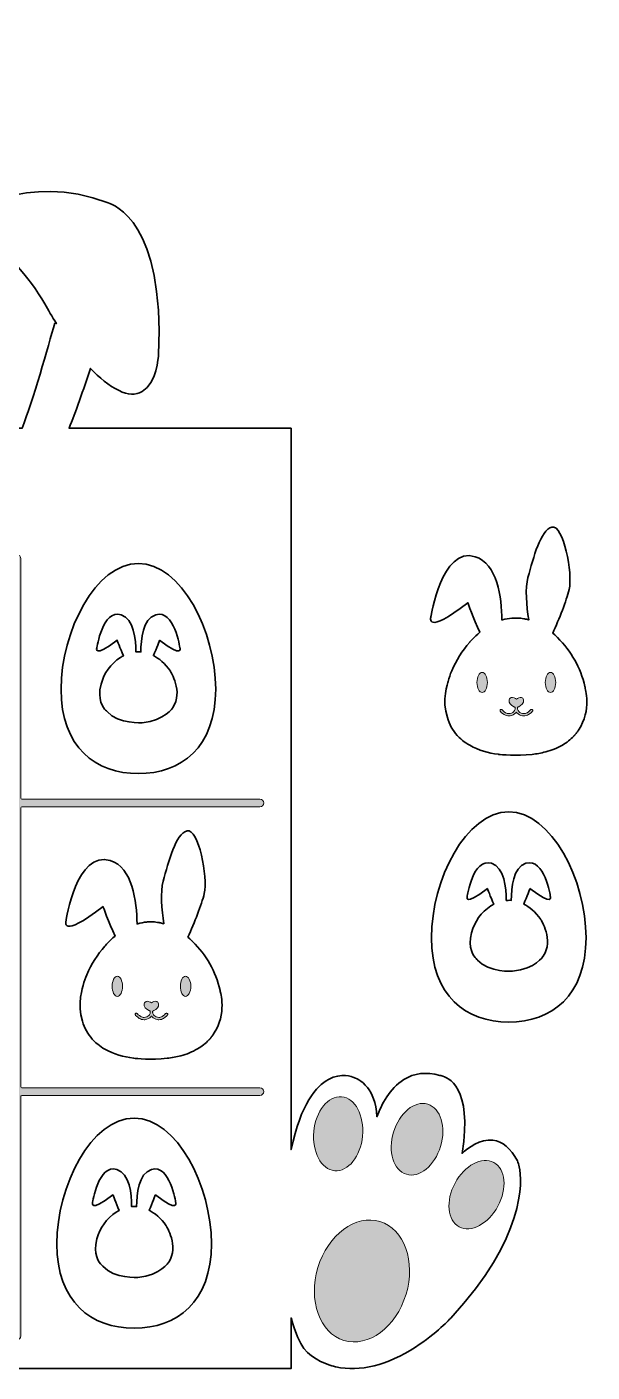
# Model space of a CAD drawing. Extents: x -174 to 1414, y -1195 to 359.
# Drawn here: x 761 to 1414, y -1195 to 359 of the extents above; entities that cross this region are included whole.
import ezdxf

# ---------------------------------------------------------------- set-up
doc = ezdxf.new("R2010")
doc.units = 0
doc.header["$MEASUREMENT"] = 0
doc.layers.add('Layer 1', color=7, linetype='Continuous', lineweight=0)

# ---------------------------------------------------------------- blocks, each defined once
blk = doc.blocks.new('Block_2')
at = {"layer": 'Layer 1', "color": 1, "lineweight": 35, "true_color": 0xff0000}
for points, knots in [([(1329.7, -957.4), (1329.2, -955.1), (1328.5, -952.8), (1327.4, -950.7), (1319.9, -936.1), (1310.4, -928), (1299.2, -926.8), (1284.4, -925), (1270.6, -935.6), (1263.6, -942.1), (1276.3, -864.7), (1246.4, -853.9), (1240.1, -852.5), (1239.4, -852.3), (1238.6, -852.2), (1237.9, -851.9), (1222.3, -847.6), (1208.3, -849.2), (1196.2, -856.8), (1179.9, -867), (1170.4, -885.7), (1165.3, -899.7), (1164.6, -883), (1159.4, -872.4), (1154.4, -866.1), (1147.5, -857.4), (1139.8, -854.7), (1138.6, -854.3), (1137, -853.6), (1124.4, -848.4), (1109.2, -856.6), (1095.3, -864.1), (1077.4, -884.5), (1066.2, -937.6), (1066.2, -937.6), (1066.2, -104.4), (1066.2, -104.4), (1066.2, -104.4), (809.8, -104.4), (809.8, -104.4), (817.3, -86.2), (826.4, -59.8), (834.4, -35.3), (844.8, -46.1), (855.8, -55.1), (867.5, -60.9), (877.6, -66), (886.6, -66.3), (894.2, -61.8), (911.1, -51.9), (912.9, -22.3), (913, -19), (920.3, 133.2), (861.4, 154.2), (855, 156), (759.3, 192.7), (690.7, 142), (685.5, 138.1), (648.6, 113.6), (626.3, -46.2), (619.4, -104.4), (619.4, -104.4), (540.2, -104.4), (540.2, -104.4), (487.9, 136.9), (401.4, 282.3), (340.5, 334.8), (319.1, 353.2), (300.3, 359.3), (284.6, 353), (255, 341), (249.8, 288.9), (249.6, 286.5), (240.6, 157.2), (300.8, -19.2), (333.7, -104.4), (333.7, -104.4), (96.1, -104.4), (96.1, -104.4), (96.1, -104.4), (96.1, -935.6), (96.1, -935.6), (85, -884), (67.4, -864), (53.5, -856.6), (38.4, -848.4), (25.8, -853.6), (24.2, -854.3), (22.9, -854.7), (15.3, -857.4), (8.4, -866.1), (3.4, -872.4), (-1.9, -883), (-2.5, -899.7), (-7.6, -885.7), (-17.1, -867), (-33.4, -856.8), (-45.5, -849.2), (-59.5, -847.6), (-75.1, -851.9), (-75.8, -852.2), (-76.6, -852.3), (-77.3, -852.5), (-83.6, -853.9), (-113.5, -864.7), (-100.8, -942.1), (-107.8, -935.6), (-121.6, -925), (-136.4, -926.8), (-147.6, -928), (-157.1, -936.1), (-164.6, -950.7), (-165.7, -952.8), (-166.4, -955.1), (-166.9, -957.4), (-170.2, -974.8), (-174.2, -1038.7), (-87.8, -1132.3), (-87.6, -1132.4), (-71.3, -1150.2), (-46.9, -1165.9), (-14.6, -1186.8), (17.2, -1194.7), (45, -1188.7), (45.2, -1188.6), (46.9, -1188.2), (49.5, -1187.5), (58.3, -1184.8), (77.6, -1177.3), (85.3, -1161.8), (85.9, -1160.8), (91, -1151.9), (96.1, -1133.6), (96.1, -1133.6), (96.1, -1190.6), (96.1, -1190.6), (96.1, -1190.6), (1066.2, -1190.6), (1066.2, -1190.6), (1066.2, -1190.6), (1066.2, -1132.1), (1066.2, -1132.1), (1071.5, -1151.4), (1076.9, -1160.8), (1077.5, -1161.8), (1085.2, -1177.3), (1104.5, -1184.8), (1113.3, -1187.5), (1115.9, -1188.2), (1117.5, -1188.6), (1117.8, -1188.7), (1145.6, -1194.7), (1177.4, -1186.8), (1209.7, -1165.9), (1234.1, -1150.2), (1250.4, -1132.4), (1250.6, -1132.3), (1336.9, -1038.7), (1333, -974.8), (1329.7, -957.4)], [0, 0, 0, 0, 1, 1, 1, 2, 2, 2, 3, 3, 3, 4, 4, 4, 5, 5, 5, 6, 6, 6, 7, 7, 7, 8, 8, 8, 9, 9, 9, 10, 10, 10, 11, 11, 11, 12, 12, 12, 13, 13, 13, 14, 14, 14, 15, 15, 15, 16, 16, 16, 17, 17, 17, 18, 18, 18, 19, 19, 19, 20, 20, 20, 21, 21, 21, 22, 22, 22, 23, 23, 23, 24, 24, 24, 25, 25, 25, 26, 26, 26, 27, 27, 27, 28, 28, 28, 29, 29, 29, 30, 30, 30, 31, 31, 31, 32, 32, 32, 33, 33, 33, 34, 34, 34, 35, 35, 35, 36, 36, 36, 37, 37, 37, 38, 38, 38, 39, 39, 39, 40, 40, 40, 41, 41, 41, 42, 42, 42, 43, 43, 43, 44, 44, 44, 45, 45, 45, 46, 46, 46, 47, 47, 47, 48, 48, 48, 49, 49, 49, 50, 50, 50, 51, 51, 51, 52, 52, 52, 53, 53, 53, 53]), ([(395.7, -104.4), (368.6, -42.1), (313, 100.1), (318.4, 211.7), (318.7, 218), (322.4, 223), (328.2, 225.2), (332.8, 226.9), (339.4, 226.9), (344.6, 221.5), (379.3, 185.6), (441.9, 96.4), (484.6, -104.4), (484.6, -104.4), (395.7, -104.4), (395.7, -104.4)], [0, 0, 0, 0, 1, 1, 1, 2, 2, 2, 3, 3, 3, 4, 4, 4, 5, 5, 5, 5]), ([(793.3, 17.2), (785.9, -9.5), (767.7, -72.9), (755.6, -104.4), (755.6, -104.4), (666.3, -104.4), (666.3, -104.4), (679.4, -21.9), (714.1, 95.8), (714.5, 97.2), (715.7, 101.6), (717.4, 104), (719.6, 104.3), (732.5, 105.9), (764.1, 70.2), (781.6, 39.4), (785.7, 32.3), (790.3, 24.6), (795.2, 16.6), (795.2, 16.6), (793.3, 17.2), (793.3, 17.2)], [0, 0, 0, 0, 1, 1, 1, 2, 2, 2, 3, 3, 3, 4, 4, 4, 5, 5, 5, 6, 6, 6, 7, 7, 7, 7])]:
    blk.add_open_spline(points, degree=3, knots=knots, dxfattribs=at)
blk = doc.blocks.new('Block_1')
at = {"layer": 'Layer 1'}
blk.add_blockref('Block_2', (0, 0), dxfattribs=at)
blk = doc.blocks.new('Block_8')
at = {"layer": 'Layer 1', "true_color": 0x000000, "transparency": 33554687}
h = blk.add_hatch(color=18, dxfattribs=at)
h.dxf.hatch_style = 2
edge = h.paths.add_edge_path()
edge.add_ellipse((865.5, -749), major_axis=(0, 11.6), ratio=0.52, start_angle=0, end_angle=360)
h = blk.add_hatch(color=18, dxfattribs=at)
h.dxf.hatch_style = 2
edge = h.paths.add_edge_path()
edge.add_ellipse((944.3, -749), major_axis=(0, 11.6), ratio=0.52, start_angle=0, end_angle=360)
at = {"layer": 'Layer 1'}
for centre in [(865.5, -749), (944.3, -749)]:
    blk.add_ellipse(centre, major_axis=(0, 11.6), ratio=0.52, dxfattribs=at)
blk = doc.blocks.new('Block_7')
at = {"layer": 'Layer 1', "true_color": 0x000000, "transparency": 33554687}
h = blk.add_hatch(color=18, dxfattribs=at)
h.dxf.hatch_style = 2
edge = h.paths.add_edge_path()
edge.add_spline(control_points=[(923.8, -781.2), (923.8, -780.8), (923.6, -780.5), (923.3, -780.3), (923, -780.1), (922.7, -780.1), (922.4, -780.1), (921.9, -780.1), (921.5, -780.3), (921.2, -780.6), (921.1, -780.7), (919.7, -782.6), (917.4, -783.9), (916.2, -784.6), (914.9, -785), (913.5, -785), (911.3, -785), (909.3, -784.1), (907.9, -782.6), (907.2, -781.8), (906.7, -780.8), (906.4, -779.7), (906.4, -779.7), (906.4, -779.7), (906.4, -779.7), (906.3, -779.6), (906.3, -779.5), (906.3, -779.4), (906.3, -779.4), (906.2, -779.3), (906.2, -779.3), (906.2, -779.3), (906.2, -777.8), (906.2, -777.8), (906.2, -777.8), (906.7, -777.5), (906.7, -777.5), (907, -777.4), (907.3, -777.3), (907.6, -777.1), (907.6, -777.1), (907.6, -777.1), (907.6, -777.1), (910.3, -775.7), (914.3, -773), (913.2, -769.2), (912.8, -767.4), (911.8, -766.7), (911, -766.5), (908.9, -765.8), (906.2, -767.3), (905, -768.2), (903.7, -767.4), (901, -765.8), (898.9, -766.5), (898.1, -766.7), (897.1, -767.4), (896.6, -769.2), (895.7, -772.7), (899, -775.3), (901.6, -776.7), (901.6, -776.7), (901.7, -776.8), (901.7, -776.8), (901.7, -776.8), (902.1, -777), (902.1, -777), (902.1, -777), (902.1, -777), (902.1, -777), (902.4, -777.1), (902.6, -777.3), (902.9, -777.4), (902.9, -777.4), (903.6, -777.7), (903.6, -777.7), (903.6, -777.7), (903.6, -779.5), (903.6, -779.5), (903.6, -779.5), (903.5, -779.6), (903.5, -779.6), (903.5, -779.6), (903.5, -779.7), (903.5, -779.7), (903.5, -779.7), (903.5, -779.7), (903.5, -779.7), (903.2, -780.8), (902.7, -781.8), (902, -782.6), (900.6, -784.1), (898.6, -785), (896.4, -785), (895, -785), (893.7, -784.6), (892.5, -783.9), (890.2, -782.6), (888.7, -780.7), (888.7, -780.6), (888.4, -780.3), (888, -780.1), (887.5, -780.1), (887.2, -780.1), (886.9, -780.2), (886.6, -780.3), (886.3, -780.5), (886.1, -780.8), (886, -781.2), (886, -781.5), (886.1, -781.8), (886.3, -782.1), (886.3, -782.2), (888.1, -784.5), (890.9, -786.1), (892.6, -787.1), (894.5, -787.6), (896.4, -787.6), (896.9, -787.6), (897.5, -787.5), (898, -787.5), (900.4, -787.1), (902.6, -786), (904.2, -784.2), (904.3, -784.1), (904.4, -784), (904.5, -783.9), (904.5, -783.9), (904.9, -783.3), (904.9, -783.3), (904.9, -783.3), (905.4, -783.9), (905.4, -783.9), (905.5, -784), (905.6, -784.1), (905.7, -784.2), (907.2, -786), (909.5, -787.1), (911.9, -787.5), (912.4, -787.5), (912.9, -787.6), (913.5, -787.6), (915.4, -787.6), (917.3, -787.1), (918.9, -786.1), (921.8, -784.5), (923.5, -782.2), (923.6, -782.1), (923.8, -781.8), (923.9, -781.5), (923.8, -781.2)], knot_values=[0, 0, 0, 0, 1, 1, 1, 2, 2, 2, 3, 3, 3, 4, 4, 4, 5, 5, 5, 6, 6, 6, 7, 7, 7, 8, 8, 8, 9, 9, 9, 10, 10, 10, 11, 11, 11, 12, 12, 12, 13, 13, 13, 14, 14, 14, 15, 15, 15, 16, 16, 16, 17, 17, 17, 18, 18, 18, 19, 19, 19, 20, 20, 20, 21, 21, 21, 22, 22, 22, 23, 23, 23, 24, 24, 24, 25, 25, 25, 26, 26, 26, 27, 27, 27, 28, 28, 28, 29, 29, 29, 30, 30, 30, 31, 31, 31, 32, 32, 32, 33, 33, 33, 34, 34, 34, 35, 35, 35, 36, 36, 36, 37, 37, 37, 38, 38, 38, 39, 39, 39, 40, 40, 40, 41, 41, 41, 42, 42, 42, 43, 43, 43, 44, 44, 44, 45, 45, 45, 46, 46, 46, 47, 47, 47, 48, 48, 48, 49, 49, 49, 50, 50, 50, 50], degree=3, periodic=0)
at = {"layer": 'Layer 1'}
blk.add_open_spline([(923.8, -781.2), (923.8, -780.8), (923.6, -780.5), (923.3, -780.3), (923, -780.1), (922.7, -780.1), (922.4, -780.1), (921.9, -780.1), (921.5, -780.3), (921.2, -780.6), (921.1, -780.7), (919.7, -782.6), (917.4, -783.9), (916.2, -784.6), (914.9, -785), (913.5, -785), (911.3, -785), (909.3, -784.1), (907.9, -782.6), (907.2, -781.8), (906.7, -780.8), (906.4, -779.7), (906.4, -779.7), (906.4, -779.7), (906.4, -779.7), (906.3, -779.6), (906.3, -779.5), (906.3, -779.4), (906.3, -779.4), (906.2, -779.3), (906.2, -779.3), (906.2, -779.3), (906.2, -777.8), (906.2, -777.8), (906.2, -777.8), (906.7, -777.5), (906.7, -777.5), (907, -777.4), (907.3, -777.3), (907.6, -777.1), (907.6, -777.1), (907.6, -777.1), (907.6, -777.1), (910.3, -775.7), (914.3, -773), (913.2, -769.2), (912.8, -767.4), (911.8, -766.7), (911, -766.5), (908.9, -765.8), (906.2, -767.3), (905, -768.2), (903.7, -767.4), (901, -765.8), (898.9, -766.5), (898.1, -766.7), (897.1, -767.4), (896.6, -769.2), (895.7, -772.7), (899, -775.3), (901.6, -776.7), (901.6, -776.7), (901.7, -776.8), (901.7, -776.8), (901.7, -776.8), (902.1, -777), (902.1, -777), (902.1, -777), (902.1, -777), (902.1, -777), (902.4, -777.1), (902.6, -777.3), (902.9, -777.4), (902.9, -777.4), (903.6, -777.7), (903.6, -777.7), (903.6, -777.7), (903.6, -779.5), (903.6, -779.5), (903.6, -779.5), (903.5, -779.6), (903.5, -779.6), (903.5, -779.6), (903.5, -779.7), (903.5, -779.7), (903.5, -779.7), (903.5, -779.7), (903.5, -779.7), (903.2, -780.8), (902.7, -781.8), (902, -782.6), (900.6, -784.1), (898.6, -785), (896.4, -785), (895, -785), (893.7, -784.6), (892.5, -783.9), (890.2, -782.6), (888.7, -780.7), (888.7, -780.6), (888.4, -780.3), (888, -780.1), (887.5, -780.1), (887.2, -780.1), (886.9, -780.2), (886.6, -780.3), (886.3, -780.5), (886.1, -780.8), (886, -781.2), (886, -781.5), (886.1, -781.8), (886.3, -782.1), (886.3, -782.2), (888.1, -784.5), (890.9, -786.1), (892.6, -787.1), (894.5, -787.6), (896.4, -787.6), (896.9, -787.6), (897.5, -787.5), (898, -787.5), (900.4, -787.1), (902.6, -786), (904.2, -784.2), (904.3, -784.1), (904.4, -784), (904.5, -783.9), (904.5, -783.9), (904.9, -783.3), (904.9, -783.3), (904.9, -783.3), (905.4, -783.9), (905.4, -783.9), (905.5, -784), (905.6, -784.1), (905.7, -784.2), (907.2, -786), (909.5, -787.1), (911.9, -787.5), (912.4, -787.5), (912.9, -787.6), (913.5, -787.6), (915.4, -787.6), (917.3, -787.1), (918.9, -786.1), (921.8, -784.5), (923.5, -782.2), (923.6, -782.1), (923.8, -781.8), (923.9, -781.5), (923.8, -781.2)], degree=3, knots=[0, 0, 0, 0, 1, 1, 1, 2, 2, 2, 3, 3, 3, 4, 4, 4, 5, 5, 5, 6, 6, 6, 7, 7, 7, 8, 8, 8, 9, 9, 9, 10, 10, 10, 11, 11, 11, 12, 12, 12, 13, 13, 13, 14, 14, 14, 15, 15, 15, 16, 16, 16, 17, 17, 17, 18, 18, 18, 19, 19, 19, 20, 20, 20, 21, 21, 21, 22, 22, 22, 23, 23, 23, 24, 24, 24, 25, 25, 25, 26, 26, 26, 27, 27, 27, 28, 28, 28, 29, 29, 29, 30, 30, 30, 31, 31, 31, 32, 32, 32, 33, 33, 33, 34, 34, 34, 35, 35, 35, 36, 36, 36, 37, 37, 37, 38, 38, 38, 39, 39, 39, 40, 40, 40, 41, 41, 41, 42, 42, 42, 43, 43, 43, 44, 44, 44, 45, 45, 45, 46, 46, 46, 47, 47, 47, 48, 48, 48, 49, 49, 49, 50, 50, 50, 50], dxfattribs=at)
blk.add_blockref('Block_8', (0, 0), dxfattribs=at)
blk = doc.blocks.new('Block_6')
at = {"layer": 'Layer 1', "color": 1, "lineweight": 35, "true_color": 0xff0019}
blk.add_open_spline([(984.3, -754.9), (984.2, -754.5), (984.2, -754.2), (984.1, -753.8), (979.1, -731.7), (968.4, -712.9), (952.4, -697.2), (952.4, -697.2), (952.4, -697.2), (952.4, -697.2), (952.3, -697.1), (950.4, -695), (947, -692.1), (954.5, -675.7), (962.7, -654.8), (965.9, -641.8), (970.4, -623.1), (959.1, -566.3), (946, -569.5), (932.8, -572.8), (924.8, -604.8), (918.4, -627.6), (914.9, -640.1), (916.7, -660.6), (919.1, -676.7), (918.3, -676.4), (917.4, -676.2), (916.5, -676), (915.8, -675.8), (915.1, -675.7), (914.3, -675.5), (914.3, -675.5), (914.3, -675.5), (914.3, -675.5), (914.3, -675.5), (914.3, -675.5), (914.3, -675.5), (914.3, -675.5), (914.3, -675.5), (914.3, -675.5), (914.3, -675.5), (914.3, -675.5), (914.3, -675.5), (914.3, -675.5), (914.3, -675.5), (914.3, -675.5), (914.2, -675.5), (914.2, -675.5), (914.2, -675.5), (914.2, -675.5), (914.1, -675.5), (914, -675.4), (914, -675.4), (914, -675.4), (914, -675.4), (914, -675.4), (913.9, -675.4), (913.9, -675.4), (913.9, -675.4), (913.9, -675.4), (913.9, -675.4), (913.9, -675.4), (913.8, -675.4), (913.8, -675.4), (913.7, -675.4), (913.7, -675.4), (913.7, -675.4), (913.7, -675.4), (913.7, -675.4), (913.7, -675.4), (913.6, -675.4), (913.6, -675.4), (913.5, -675.4), (913.5, -675.4), (913.5, -675.4), (913.5, -675.4), (913.5, -675.4), (913.5, -675.4), (913.5, -675.4), (913.5, -675.4), (913.5, -675.4), (913.5, -675.4), (911.3, -675), (909, -674.7), (906.7, -674.6), (906.5, -674.6), (906.3, -674.6), (906.1, -674.6), (905.2, -674.6), (904.3, -674.6), (903.4, -674.6), (903.2, -674.6), (903, -674.6), (902.8, -674.6), (902.6, -674.6), (902.4, -674.6), (902.2, -674.6), (902, -674.6), (901.9, -674.6), (901.7, -674.6), (901.5, -674.6), (901.4, -674.6), (901.2, -674.7), (901.2, -674.7), (901.2, -674.7), (901.1, -674.7), (901.1, -674.7), (901.1, -674.7), (901, -674.7), (900.9, -674.7), (900.8, -674.7), (900.7, -674.7), (900.7, -674.7), (900.7, -674.7), (900.6, -674.7), (900.6, -674.7), (900.5, -674.7), (900.4, -674.7), (900.3, -674.7), (900.1, -674.7), (899.9, -674.7), (899.8, -674.8), (899.7, -674.8), (899.6, -674.8), (895.9, -675.1), (892.4, -675.8), (889, -676.7), (888.8, -676.8), (888.5, -676.9), (888.3, -677), (887.9, -650.9), (882.9, -611.5), (857.3, -603.7), (818.5, -591.8), (806.3, -673), (806.3, -673), (806.3, -673), (798.9, -695.8), (849, -656.9), (849, -656.9), (855.4, -675.3), (862.9, -690.9), (855.6, -696.9), (851.4, -702.2), (851.1, -702.6), (851.1, -702.6), (851.1, -702.6), (851.1, -702.6), (851.1, -702.6), (851.1, -702.6), (851.1, -702.6), (842.4, -712.3), (835.5, -723.4), (830.3, -735.6), (828.6, -739.6), (827.2, -743.7), (826.1, -747.9), (826.1, -747.9), (826.1, -747.9), (826.1, -747.9), (825.8, -748.8), (818.6, -770.1), (825.2, -789.3), (825.2, -789.3), (825.2, -789.3), (825.3, -789.3), (827.6, -797.3), (831.4, -804.2), (836.6, -810.1), (839.9, -813.9), (842.4, -815.6), (842.7, -815.9), (842.7, -815.9), (842.7, -815.9), (842.8, -815.9), (842.8, -815.9), (842.8, -815.9), (842.8, -815.9), (842.8, -815.9), (842.8, -815.9), (842.8, -815.9), (845.3, -818), (848.1, -819.9), (851.2, -821.6), (861.5, -827.4), (872.6, -830.6), (884.1, -832), (884.1, -832), (884.1, -832), (884.1, -832), (884.1, -832), (884.1, -832), (884.2, -832), (884.2, -832), (884.2, -832), (884.3, -832), (884.3, -832), (884.3, -832), (884.3, -832), (884.4, -832), (884.4, -832.1), (884.5, -832.1), (887.3, -832.4), (904.8, -834.2), (923.1, -832.1), (928.3, -831.5), (933.7, -830.6), (938.7, -829.2), (938.8, -829.2), (938.9, -829.2), (939, -829.2), (939, -829.2), (939, -829.2), (939, -829.2), (945.7, -827.4), (952.1, -824.8), (958.1, -821.3), (963.1, -818.4), (967.5, -814.9), (971.2, -811), (971.2, -811), (971.2, -811), (971.2, -811), (971.4, -810.9), (971.5, -810.7), (971.6, -810.5), (971.8, -810.4), (971.9, -810.2), (972.1, -810.1), (972.2, -810), (972.3, -809.9), (972.3, -809.8), (972.5, -809.6), (972.6, -809.5), (972.7, -809.3), (973.6, -808.4), (974.3, -807.4), (975, -806.4), (975.2, -806.3), (975.3, -806.1), (975.4, -806), (975.7, -805.6), (976, -805.2), (976.2, -804.8), (976.4, -804.6), (976.5, -804.4), (976.6, -804.2), (976.7, -804.2), (976.7, -804.1), (976.7, -804.1), (992.4, -780.8), (984.3, -754.9), (984.3, -754.9)], degree=3, knots=[0, 0, 0, 0, 1, 1, 1, 2, 2, 2, 3, 3, 3, 4, 4, 4, 5, 5, 5, 6, 6, 6, 7, 7, 7, 8, 8, 8, 9, 9, 9, 10, 10, 10, 11, 11, 11, 12, 12, 12, 13, 13, 13, 14, 14, 14, 15, 15, 15, 16, 16, 16, 17, 17, 17, 18, 18, 18, 19, 19, 19, 20, 20, 20, 21, 21, 21, 22, 22, 22, 23, 23, 23, 24, 24, 24, 25, 25, 25, 26, 26, 26, 27, 27, 27, 28, 28, 28, 29, 29, 29, 30, 30, 30, 31, 31, 31, 32, 32, 32, 33, 33, 33, 34, 34, 34, 35, 35, 35, 36, 36, 36, 37, 37, 37, 38, 38, 38, 39, 39, 39, 40, 40, 40, 41, 41, 41, 42, 42, 42, 43, 43, 43, 44, 44, 44, 45, 45, 45, 46, 46, 46, 47, 47, 47, 48, 48, 48, 49, 49, 49, 50, 50, 50, 51, 51, 51, 52, 52, 52, 53, 53, 53, 54, 54, 54, 55, 55, 55, 56, 56, 56, 57, 57, 57, 58, 58, 58, 59, 59, 59, 60, 60, 60, 61, 61, 61, 62, 62, 62, 63, 63, 63, 64, 64, 64, 65, 65, 65, 66, 66, 66, 67, 67, 67, 68, 68, 68, 69, 69, 69, 70, 70, 70, 71, 71, 71, 72, 72, 72, 73, 73, 73, 74, 74, 74, 75, 75, 75, 76, 76, 76, 77, 77, 77, 78, 78, 78, 79, 79, 79, 80, 80, 80, 81, 81, 81, 82, 82, 82, 83, 83, 83, 84, 84, 84, 84], dxfattribs=at)
at = {"layer": 'Layer 1'}
blk.add_blockref('Block_7', (0, 0), dxfattribs=at)
blk = doc.blocks.new('Block_11')
at = {"layer": 'Layer 1', "true_color": 0x000000, "transparency": 33554687}
h = blk.add_hatch(color=18, dxfattribs=at)
h.dxf.hatch_style = 2
edge = h.paths.add_edge_path()
edge.add_ellipse((1286.8, -398), major_axis=(0, 11.6), ratio=0.52, start_angle=0, end_angle=360)
h = blk.add_hatch(color=18, dxfattribs=at)
h.dxf.hatch_style = 2
edge = h.paths.add_edge_path()
edge.add_ellipse((1365.7, -398), major_axis=(0, 11.6), ratio=0.52, start_angle=0, end_angle=360)
at = {"layer": 'Layer 1'}
for centre in [(1286.8, -398), (1365.7, -398)]:
    blk.add_ellipse(centre, major_axis=(0, 11.6), ratio=0.52, dxfattribs=at)
blk = doc.blocks.new('Block_10')
at = {"layer": 'Layer 1', "true_color": 0x000000, "transparency": 33554687}
h = blk.add_hatch(color=18, dxfattribs=at)
h.dxf.hatch_style = 2
edge = h.paths.add_edge_path()
edge.add_spline(control_points=[(1345.2, -430.2), (1345.1, -429.8), (1344.9, -429.5), (1344.6, -429.3), (1344.3, -429.1), (1344, -429.1), (1343.7, -429.1), (1343.2, -429.1), (1342.8, -429.3), (1342.5, -429.6), (1342.5, -429.7), (1341, -431.6), (1338.7, -432.9), (1337.5, -433.6), (1336.2, -434), (1334.8, -434), (1332.6, -434), (1330.6, -433.1), (1329.2, -431.6), (1328.5, -430.8), (1328, -429.8), (1327.7, -428.7), (1327.7, -428.7), (1327.7, -428.7), (1327.7, -428.7), (1327.7, -428.6), (1327.6, -428.5), (1327.6, -428.4), (1327.6, -428.4), (1327.5, -428.3), (1327.5, -428.3), (1327.5, -428.3), (1327.5, -426.8), (1327.5, -426.8), (1327.5, -426.8), (1328, -426.5), (1328, -426.5), (1328.3, -426.4), (1328.6, -426.3), (1329, -426.1), (1329, -426.1), (1329, -426.1), (1329, -426.1), (1331.6, -424.7), (1335.6, -422), (1334.6, -418.2), (1334.1, -416.4), (1333.1, -415.7), (1332.3, -415.5), (1330.2, -414.8), (1327.5, -416.3), (1326.3, -417.2), (1325.1, -416.4), (1322.3, -414.8), (1320.2, -415.5), (1319.4, -415.7), (1318.4, -416.4), (1318, -418.2), (1317, -421.7), (1320.3, -424.3), (1322.9, -425.7), (1322.9, -425.7), (1323, -425.8), (1323, -425.8), (1323, -425.8), (1323.4, -426), (1323.4, -426), (1323.4, -426), (1323.4, -426), (1323.4, -426), (1323.7, -426.1), (1324, -426.3), (1324.2, -426.4), (1324.2, -426.4), (1324.9, -426.7), (1324.9, -426.7), (1324.9, -426.7), (1324.9, -428.5), (1324.9, -428.5), (1324.9, -428.5), (1324.9, -428.6), (1324.9, -428.6), (1324.8, -428.6), (1324.8, -428.7), (1324.8, -428.7), (1324.8, -428.7), (1324.8, -428.7), (1324.8, -428.7), (1324.5, -429.8), (1324, -430.8), (1323.3, -431.6), (1321.9, -433.1), (1319.9, -434), (1317.7, -434), (1316.3, -434), (1315, -433.6), (1313.8, -432.9), (1311.5, -431.6), (1310, -429.7), (1310, -429.6), (1309.7, -429.3), (1309.3, -429.1), (1308.8, -429.1), (1308.5, -429.1), (1308.2, -429.2), (1307.9, -429.3), (1307.6, -429.5), (1307.4, -429.8), (1307.4, -430.2), (1307.3, -430.5), (1307.4, -430.8), (1307.6, -431.1), (1307.7, -431.2), (1309.4, -433.5), (1312.3, -435.1), (1313.9, -436.1), (1315.8, -436.6), (1317.7, -436.6), (1318.3, -436.6), (1318.8, -436.5), (1319.3, -436.5), (1321.7, -436.1), (1324, -435), (1325.5, -433.2), (1325.6, -433.1), (1325.7, -433), (1325.8, -432.9), (1325.8, -432.9), (1326.3, -432.3), (1326.3, -432.3), (1326.3, -432.3), (1326.7, -432.9), (1326.7, -432.9), (1326.8, -433), (1326.9, -433.1), (1327, -433.2), (1328.6, -435), (1330.8, -436.1), (1333.2, -436.5), (1333.7, -436.5), (1334.3, -436.6), (1334.8, -436.6), (1336.7, -436.6), (1338.6, -436.1), (1340.2, -435.1), (1343.1, -433.5), (1344.9, -431.2), (1344.9, -431.1), (1345.1, -430.8), (1345.2, -430.5), (1345.2, -430.2)], knot_values=[0, 0, 0, 0, 1, 1, 1, 2, 2, 2, 3, 3, 3, 4, 4, 4, 5, 5, 5, 6, 6, 6, 7, 7, 7, 8, 8, 8, 9, 9, 9, 10, 10, 10, 11, 11, 11, 12, 12, 12, 13, 13, 13, 14, 14, 14, 15, 15, 15, 16, 16, 16, 17, 17, 17, 18, 18, 18, 19, 19, 19, 20, 20, 20, 21, 21, 21, 22, 22, 22, 23, 23, 23, 24, 24, 24, 25, 25, 25, 26, 26, 26, 27, 27, 27, 28, 28, 28, 29, 29, 29, 30, 30, 30, 31, 31, 31, 32, 32, 32, 33, 33, 33, 34, 34, 34, 35, 35, 35, 36, 36, 36, 37, 37, 37, 38, 38, 38, 39, 39, 39, 40, 40, 40, 41, 41, 41, 42, 42, 42, 43, 43, 43, 44, 44, 44, 45, 45, 45, 46, 46, 46, 47, 47, 47, 48, 48, 48, 49, 49, 49, 50, 50, 50, 50], degree=3, periodic=0)
at = {"layer": 'Layer 1'}
blk.add_open_spline([(1345.2, -430.2), (1345.1, -429.8), (1344.9, -429.5), (1344.6, -429.3), (1344.3, -429.1), (1344, -429.1), (1343.7, -429.1), (1343.2, -429.1), (1342.8, -429.3), (1342.5, -429.6), (1342.5, -429.7), (1341, -431.6), (1338.7, -432.9), (1337.5, -433.6), (1336.2, -434), (1334.8, -434), (1332.6, -434), (1330.6, -433.1), (1329.2, -431.6), (1328.5, -430.8), (1328, -429.8), (1327.7, -428.7), (1327.7, -428.7), (1327.7, -428.7), (1327.7, -428.7), (1327.7, -428.6), (1327.6, -428.5), (1327.6, -428.4), (1327.6, -428.4), (1327.5, -428.3), (1327.5, -428.3), (1327.5, -428.3), (1327.5, -426.8), (1327.5, -426.8), (1327.5, -426.8), (1328, -426.5), (1328, -426.5), (1328.3, -426.4), (1328.6, -426.3), (1329, -426.1), (1329, -426.1), (1329, -426.1), (1329, -426.1), (1331.6, -424.7), (1335.6, -422), (1334.6, -418.2), (1334.1, -416.4), (1333.1, -415.7), (1332.3, -415.5), (1330.2, -414.8), (1327.5, -416.3), (1326.3, -417.2), (1325.1, -416.4), (1322.3, -414.8), (1320.2, -415.5), (1319.4, -415.7), (1318.4, -416.4), (1318, -418.2), (1317, -421.7), (1320.3, -424.3), (1322.9, -425.7), (1322.9, -425.7), (1323, -425.8), (1323, -425.8), (1323, -425.8), (1323.4, -426), (1323.4, -426), (1323.4, -426), (1323.4, -426), (1323.4, -426), (1323.7, -426.1), (1324, -426.3), (1324.2, -426.4), (1324.2, -426.4), (1324.9, -426.7), (1324.9, -426.7), (1324.9, -426.7), (1324.9, -428.5), (1324.9, -428.5), (1324.9, -428.5), (1324.9, -428.6), (1324.9, -428.6), (1324.8, -428.6), (1324.8, -428.7), (1324.8, -428.7), (1324.8, -428.7), (1324.8, -428.7), (1324.8, -428.7), (1324.5, -429.8), (1324, -430.8), (1323.3, -431.6), (1321.9, -433.1), (1319.9, -434), (1317.7, -434), (1316.3, -434), (1315, -433.6), (1313.8, -432.9), (1311.5, -431.6), (1310, -429.7), (1310, -429.6), (1309.7, -429.3), (1309.3, -429.1), (1308.8, -429.1), (1308.5, -429.1), (1308.2, -429.2), (1307.9, -429.3), (1307.6, -429.5), (1307.4, -429.8), (1307.4, -430.2), (1307.3, -430.5), (1307.4, -430.8), (1307.6, -431.1), (1307.7, -431.2), (1309.4, -433.5), (1312.3, -435.1), (1313.9, -436.1), (1315.8, -436.6), (1317.7, -436.6), (1318.3, -436.6), (1318.8, -436.5), (1319.3, -436.5), (1321.7, -436.1), (1324, -435), (1325.5, -433.2), (1325.6, -433.1), (1325.7, -433), (1325.8, -432.9), (1325.8, -432.9), (1326.3, -432.3), (1326.3, -432.3), (1326.3, -432.3), (1326.7, -432.9), (1326.7, -432.9), (1326.8, -433), (1326.9, -433.1), (1327, -433.2), (1328.6, -435), (1330.8, -436.1), (1333.2, -436.5), (1333.7, -436.5), (1334.3, -436.6), (1334.8, -436.6), (1336.7, -436.6), (1338.6, -436.1), (1340.2, -435.1), (1343.1, -433.5), (1344.9, -431.2), (1344.9, -431.1), (1345.1, -430.8), (1345.2, -430.5), (1345.2, -430.2)], degree=3, knots=[0, 0, 0, 0, 1, 1, 1, 2, 2, 2, 3, 3, 3, 4, 4, 4, 5, 5, 5, 6, 6, 6, 7, 7, 7, 8, 8, 8, 9, 9, 9, 10, 10, 10, 11, 11, 11, 12, 12, 12, 13, 13, 13, 14, 14, 14, 15, 15, 15, 16, 16, 16, 17, 17, 17, 18, 18, 18, 19, 19, 19, 20, 20, 20, 21, 21, 21, 22, 22, 22, 23, 23, 23, 24, 24, 24, 25, 25, 25, 26, 26, 26, 27, 27, 27, 28, 28, 28, 29, 29, 29, 30, 30, 30, 31, 31, 31, 32, 32, 32, 33, 33, 33, 34, 34, 34, 35, 35, 35, 36, 36, 36, 37, 37, 37, 38, 38, 38, 39, 39, 39, 40, 40, 40, 41, 41, 41, 42, 42, 42, 43, 43, 43, 44, 44, 44, 45, 45, 45, 46, 46, 46, 47, 47, 47, 48, 48, 48, 49, 49, 49, 50, 50, 50, 50], dxfattribs=at)
blk.add_blockref('Block_11', (0, 0), dxfattribs=at)
blk = doc.blocks.new('Block_9')
at = {"layer": 'Layer 1', "color": 1, "lineweight": 35, "true_color": 0xff0019}
blk.add_open_spline([(1405.6, -403.9), (1405.6, -403.5), (1405.5, -403.2), (1405.4, -402.8), (1400.4, -380.7), (1389.7, -361.9), (1373.7, -346.2), (1373.7, -346.2), (1373.7, -346.2), (1373.7, -346.2), (1373.6, -346.1), (1371.7, -344), (1368.3, -341.1), (1375.8, -324.7), (1384, -303.8), (1387.2, -290.8), (1391.7, -272.1), (1380.4, -215.3), (1367.3, -218.5), (1354.1, -221.8), (1346.1, -253.8), (1339.7, -276.6), (1336.2, -289.1), (1338, -309.6), (1340.5, -325.7), (1339.6, -325.4), (1338.7, -325.2), (1337.8, -325), (1337.1, -324.8), (1336.4, -324.7), (1335.6, -324.5), (1335.6, -324.5), (1335.6, -324.5), (1335.6, -324.5), (1335.6, -324.5), (1335.6, -324.5), (1335.6, -324.5), (1335.6, -324.5), (1335.6, -324.5), (1335.6, -324.5), (1335.6, -324.5), (1335.6, -324.5), (1335.6, -324.5), (1335.6, -324.5), (1335.6, -324.5), (1335.6, -324.5), (1335.6, -324.5), (1335.6, -324.5), (1335.5, -324.5), (1335.5, -324.5), (1335.4, -324.5), (1335.3, -324.4), (1335.3, -324.4), (1335.3, -324.4), (1335.3, -324.4), (1335.3, -324.4), (1335.3, -324.4), (1335.2, -324.4), (1335.2, -324.4), (1335.2, -324.4), (1335.2, -324.4), (1335.2, -324.4), (1335.1, -324.4), (1335.1, -324.4), (1335.1, -324.4), (1335, -324.4), (1335, -324.4), (1335, -324.4), (1335, -324.4), (1335, -324.4), (1334.9, -324.4), (1334.9, -324.4), (1334.8, -324.4), (1334.8, -324.4), (1334.8, -324.4), (1334.8, -324.4), (1334.8, -324.4), (1334.8, -324.4), (1334.8, -324.4), (1334.8, -324.4), (1334.8, -324.4), (1334.8, -324.4), (1332.6, -324), (1330.3, -323.7), (1328, -323.6), (1327.8, -323.6), (1327.6, -323.6), (1327.5, -323.6), (1326.6, -323.6), (1325.7, -323.6), (1324.7, -323.6), (1324.5, -323.6), (1324.3, -323.6), (1324.1, -323.6), (1323.9, -323.6), (1323.7, -323.6), (1323.5, -323.6), (1323.4, -323.6), (1323.2, -323.6), (1323, -323.6), (1322.9, -323.6), (1322.7, -323.6), (1322.5, -323.7), (1322.5, -323.7), (1322.5, -323.7), (1322.5, -323.7), (1322.4, -323.7), (1322.4, -323.7), (1322.3, -323.7), (1322.2, -323.7), (1322.1, -323.7), (1322.1, -323.7), (1322, -323.7), (1322, -323.7), (1321.9, -323.7), (1321.9, -323.7), (1321.8, -323.7), (1321.8, -323.7), (1321.6, -323.7), (1321.4, -323.7), (1321.3, -323.7), (1321.1, -323.8), (1321, -323.8), (1320.9, -323.8), (1317.2, -324.1), (1313.7, -324.8), (1310.4, -325.7), (1310.1, -325.8), (1309.9, -325.9), (1309.6, -326), (1309.2, -299.9), (1304.2, -260.5), (1278.7, -252.7), (1239.8, -240.8), (1227.6, -322), (1227.6, -322), (1227.6, -322), (1220.2, -344.8), (1270.3, -305.9), (1270.3, -305.9), (1276.7, -324.3), (1284.2, -339.9), (1277, -345.9), (1272.7, -351.2), (1272.4, -351.6), (1272.4, -351.6), (1272.4, -351.6), (1272.4, -351.6), (1272.4, -351.6), (1272.4, -351.6), (1272.4, -351.6), (1263.7, -361.3), (1256.9, -372.4), (1251.6, -384.6), (1249.9, -388.6), (1248.6, -392.7), (1247.4, -396.9), (1247.4, -396.9), (1247.4, -396.9), (1247.4, -396.9), (1247.1, -397.8), (1239.9, -419.1), (1246.6, -438.3), (1246.6, -438.3), (1246.6, -438.3), (1246.6, -438.3), (1248.9, -446.3), (1252.7, -453.2), (1257.9, -459.1), (1261.2, -462.9), (1263.7, -464.6), (1264, -464.9), (1264.1, -464.9), (1264.1, -464.9), (1264.1, -464.9), (1264.1, -464.9), (1264.1, -464.9), (1264.1, -464.9), (1264.1, -464.9), (1264.1, -464.9), (1264.1, -464.9), (1266.6, -467), (1269.5, -468.9), (1272.5, -470.6), (1282.8, -476.4), (1293.9, -479.6), (1305.4, -481), (1305.4, -481), (1305.4, -481), (1305.4, -481), (1305.4, -481), (1305.4, -481), (1305.5, -481), (1305.5, -481), (1305.6, -481), (1305.6, -481), (1305.6, -481), (1305.6, -481), (1305.6, -481), (1305.7, -481), (1305.7, -481.1), (1305.8, -481.1), (1308.6, -481.4), (1326.2, -483.2), (1344.4, -481.1), (1349.7, -480.5), (1355, -479.6), (1360.1, -478.2), (1360.1, -478.2), (1360.2, -478.2), (1360.3, -478.2), (1360.3, -478.2), (1360.3, -478.2), (1360.3, -478.2), (1367, -476.4), (1373.4, -473.8), (1379.4, -470.3), (1384.5, -467.4), (1388.8, -463.9), (1392.5, -460), (1392.5, -460), (1392.5, -460), (1392.5, -460), (1392.7, -459.9), (1392.8, -459.7), (1393, -459.5), (1393.1, -459.4), (1393.3, -459.2), (1393.4, -459.1), (1393.5, -459), (1393.6, -458.9), (1393.7, -458.8), (1393.8, -458.6), (1393.9, -458.5), (1394.1, -458.3), (1394.9, -457.4), (1395.6, -456.4), (1396.4, -455.4), (1396.5, -455.3), (1396.6, -455.1), (1396.7, -455), (1397, -454.6), (1397.3, -454.2), (1397.6, -453.8), (1397.7, -453.6), (1397.8, -453.4), (1397.9, -453.2), (1398, -453.2), (1398, -453.1), (1398, -453.1), (1413.7, -429.8), (1405.6, -403.9), (1405.6, -403.9)], degree=3, knots=[0, 0, 0, 0, 1, 1, 1, 2, 2, 2, 3, 3, 3, 4, 4, 4, 5, 5, 5, 6, 6, 6, 7, 7, 7, 8, 8, 8, 9, 9, 9, 10, 10, 10, 11, 11, 11, 12, 12, 12, 13, 13, 13, 14, 14, 14, 15, 15, 15, 16, 16, 16, 17, 17, 17, 18, 18, 18, 19, 19, 19, 20, 20, 20, 21, 21, 21, 22, 22, 22, 23, 23, 23, 24, 24, 24, 25, 25, 25, 26, 26, 26, 27, 27, 27, 28, 28, 28, 29, 29, 29, 30, 30, 30, 31, 31, 31, 32, 32, 32, 33, 33, 33, 34, 34, 34, 35, 35, 35, 36, 36, 36, 37, 37, 37, 38, 38, 38, 39, 39, 39, 40, 40, 40, 41, 41, 41, 42, 42, 42, 43, 43, 43, 44, 44, 44, 45, 45, 45, 46, 46, 46, 47, 47, 47, 48, 48, 48, 49, 49, 49, 50, 50, 50, 51, 51, 51, 52, 52, 52, 53, 53, 53, 54, 54, 54, 55, 55, 55, 56, 56, 56, 57, 57, 57, 58, 58, 58, 59, 59, 59, 60, 60, 60, 61, 61, 61, 62, 62, 62, 63, 63, 63, 64, 64, 64, 65, 65, 65, 66, 66, 66, 67, 67, 67, 68, 68, 68, 69, 69, 69, 70, 70, 70, 71, 71, 71, 72, 72, 72, 73, 73, 73, 74, 74, 74, 75, 75, 75, 76, 76, 76, 77, 77, 77, 78, 78, 78, 79, 79, 79, 80, 80, 80, 81, 81, 81, 82, 82, 82, 83, 83, 83, 84, 84, 84, 84], dxfattribs=at)
at = {"layer": 'Layer 1'}
blk.add_blockref('Block_10', (0, 0), dxfattribs=at)
blk = doc.blocks.new('Block_15')
at = {"layer": 'Layer 1', "true_color": 0x000000, "transparency": 33554687}
h = blk.add_hatch(color=18, dxfattribs=at)
h.dxf.hatch_style = 2
edge = h.paths.add_edge_path()
edge.add_ellipse((1120.5, -919.3), major_axis=(4, 42.7), ratio=0.65948, start_angle=0, end_angle=360)
h = blk.add_hatch(color=18, dxfattribs=at)
h.dxf.hatch_style = 2
edge = h.paths.add_edge_path()
edge.add_ellipse((1211.6, -925.7), major_axis=(12.3, 40.5), ratio=0.670732, start_angle=0, end_angle=360)
h = blk.add_hatch(color=18, dxfattribs=at)
h.dxf.hatch_style = 2
edge = h.paths.add_edge_path()
edge.add_ellipse((1280.2, -989.7), major_axis=(20, 37.1), ratio=0.666821, start_angle=0, end_angle=360)
h = blk.add_hatch(color=18, dxfattribs=at)
h.dxf.hatch_style = 2
edge = h.paths.add_edge_path()
edge.add_ellipse((1148, -1089.4), major_axis=(20.8, 68.7), ratio=0.741007, start_angle=0, end_angle=360)
at = {"layer": 'Layer 1'}
for centre, major_axis, ratio in [((1120.5, -919.3), (4, 42.7), 0.65948), ((1211.6, -925.7), (12.3, 40.5), 0.670732), ((1280.2, -989.7), (20, 37.1), 0.666821), ((1148, -1089.4), (20.8, 68.7), 0.741007)]:
    blk.add_ellipse(centre, major_axis=major_axis, ratio=ratio, dxfattribs=at)
blk = doc.blocks.new('Block_0')
at = {"layer": 'Layer 1', "true_color": 0x000000, "transparency": 33554687}
h = blk.add_hatch(color=18, dxfattribs=at)
h.dxf.hatch_style = 2
edge = h.paths.add_edge_path()
edge.add_spline(control_points=[(418.2, -541.7), (417.6, -541.7), (417.2, -542.2), (417.2, -542.7), (417.2, -542.7), (417.2, -865.2), (417.2, -865.2), (417.2, -865.7), (417.6, -866.2), (418.2, -866.2), (418.2, -866.2), (744.2, -866.2), (744.2, -866.2), (744.8, -866.2), (745.2, -865.7), (745.2, -865.2), (745.2, -865.2), (745.2, -542.7), (745.2, -542.7), (745.2, -542.2), (744.8, -541.7), (744.2, -541.7), (744.2, -541.7), (418.2, -541.7), (418.2, -541.7)], knot_values=[0, 0, 0, 0, 1, 1, 1, 2, 2, 2, 3, 3, 3, 4, 4, 4, 5, 5, 5, 6, 6, 6, 7, 7, 7, 8, 8, 8, 8], degree=3, periodic=0)
edge = h.paths.add_edge_path()
edge.add_spline(control_points=[(749.7, -1157.3), (747.2, -1157.3), (745.2, -1155.3), (745.2, -1152.9), (745.2, -1152.9), (745.2, -876.1), (745.2, -876.1), (745.2, -875.6), (744.8, -875.1), (744.2, -875.1), (744.2, -875.1), (418.2, -875.1), (418.2, -875.1), (417.6, -875.1), (417.2, -875.6), (417.2, -876.1), (417.2, -876.1), (417.2, -1152.9), (417.2, -1152.9), (417.2, -1155.3), (415.2, -1157.3), (412.7, -1157.3), (410.2, -1157.3), (408.2, -1155.3), (408.2, -1152.9), (408.2, -1152.9), (408.2, -876.1), (408.2, -876.1), (408.2, -875.6), (407.8, -875.1), (407.2, -875.1), (407.2, -875.1), (132.3, -875.1), (132.3, -875.1), (129.8, -875.1), (127.8, -873.1), (127.8, -870.6), (127.8, -868.2), (129.8, -866.2), (132.3, -866.2), (132.3, -866.2), (407.2, -866.2), (407.2, -866.2), (407.8, -866.2), (408.2, -865.7), (408.2, -865.2), (408.2, -865.2), (408.2, -542.7), (408.2, -542.7), (408.2, -542.2), (407.8, -541.7), (407.2, -541.7), (407.2, -541.7), (132.3, -541.7), (132.3, -541.7), (129.8, -541.7), (127.8, -539.7), (127.8, -537.2), (127.8, -534.8), (129.8, -532.8), (132.3, -532.8), (132.3, -532.8), (407.2, -532.8), (407.2, -532.8), (407.8, -532.8), (408.2, -532.3), (408.2, -531.8), (408.2, -531.8), (408.2, -255), (408.2, -255), (408.2, -252.6), (410.2, -250.5), (412.7, -250.5), (415.2, -250.5), (417.2, -252.6), (417.2, -255), (417.2, -255), (417.2, -531.8), (417.2, -531.8), (417.2, -532.3), (417.6, -532.8), (418.2, -532.8), (418.2, -532.8), (744.2, -532.8), (744.2, -532.8), (744.8, -532.8), (745.2, -532.3), (745.2, -531.8), (745.2, -531.8), (745.2, -255), (745.2, -255), (745.2, -252.6), (747.2, -250.5), (749.7, -250.5), (752.2, -250.5), (754.2, -252.6), (754.2, -255), (754.2, -255), (754.2, -531.8), (754.2, -531.8), (754.2, -532.3), (754.6, -532.8), (755.2, -532.8), (755.2, -532.8), (1030.1, -532.8), (1030.1, -532.8), (1032.6, -532.8), (1034.6, -534.8), (1034.6, -537.2), (1034.6, -539.7), (1032.6, -541.7), (1030.1, -541.7), (1030.1, -541.7), (755.2, -541.7), (755.2, -541.7), (754.6, -541.7), (754.2, -542.2), (754.2, -542.7), (754.2, -542.7), (754.2, -865.2), (754.2, -865.2), (754.2, -865.7), (754.6, -866.2), (755.2, -866.2), (755.2, -866.2), (1030.1, -866.2), (1030.1, -866.2), (1032.6, -866.2), (1034.6, -868.2), (1034.6, -870.6), (1034.6, -873.1), (1032.6, -875.1), (1030.1, -875.1), (1030.1, -875.1), (755.2, -875.1), (755.2, -875.1), (754.6, -875.1), (754.2, -875.6), (754.2, -876.1), (754.2, -876.1), (754.2, -1152.9), (754.2, -1152.9), (754.2, -1155.3), (752.2, -1157.3), (749.7, -1157.3)], knot_values=[0, 0, 0, 0, 1, 1, 1, 2, 2, 2, 3, 3, 3, 4, 4, 4, 5, 5, 5, 6, 6, 6, 7, 7, 7, 8, 8, 8, 9, 9, 9, 10, 10, 10, 11, 11, 11, 12, 12, 12, 13, 13, 13, 14, 14, 14, 15, 15, 15, 16, 16, 16, 17, 17, 17, 18, 18, 18, 19, 19, 19, 20, 20, 20, 21, 21, 21, 22, 22, 22, 23, 23, 23, 24, 24, 24, 25, 25, 25, 26, 26, 26, 27, 27, 27, 28, 28, 28, 29, 29, 29, 30, 30, 30, 31, 31, 31, 32, 32, 32, 33, 33, 33, 34, 34, 34, 35, 35, 35, 36, 36, 36, 37, 37, 37, 38, 38, 38, 39, 39, 39, 40, 40, 40, 41, 41, 41, 42, 42, 42, 43, 43, 43, 44, 44, 44, 45, 45, 45, 46, 46, 46, 47, 47, 47, 48, 48, 48, 48], degree=3, periodic=0)
at = {"layer": 'Layer 1'}
blk.add_open_spline([(749.7, -1157.3), (747.2, -1157.3), (745.2, -1155.3), (745.2, -1152.9), (745.2, -1152.9), (745.2, -876.1), (745.2, -876.1), (745.2, -875.6), (744.8, -875.1), (744.2, -875.1), (744.2, -875.1), (418.2, -875.1), (418.2, -875.1), (417.6, -875.1), (417.2, -875.6), (417.2, -876.1), (417.2, -876.1), (417.2, -1152.9), (417.2, -1152.9), (417.2, -1155.3), (415.2, -1157.3), (412.7, -1157.3), (410.2, -1157.3), (408.2, -1155.3), (408.2, -1152.9), (408.2, -1152.9), (408.2, -876.1), (408.2, -876.1), (408.2, -875.6), (407.8, -875.1), (407.2, -875.1), (407.2, -875.1), (132.3, -875.1), (132.3, -875.1), (129.8, -875.1), (127.8, -873.1), (127.8, -870.6), (127.8, -868.2), (129.8, -866.2), (132.3, -866.2), (132.3, -866.2), (407.2, -866.2), (407.2, -866.2), (407.8, -866.2), (408.2, -865.7), (408.2, -865.2), (408.2, -865.2), (408.2, -542.7), (408.2, -542.7), (408.2, -542.2), (407.8, -541.7), (407.2, -541.7), (407.2, -541.7), (132.3, -541.7), (132.3, -541.7), (129.8, -541.7), (127.8, -539.7), (127.8, -537.2), (127.8, -534.8), (129.8, -532.8), (132.3, -532.8), (132.3, -532.8), (407.2, -532.8), (407.2, -532.8), (407.8, -532.8), (408.2, -532.3), (408.2, -531.8), (408.2, -531.8), (408.2, -255), (408.2, -255), (408.2, -252.6), (410.2, -250.5), (412.7, -250.5), (415.2, -250.5), (417.2, -252.6), (417.2, -255), (417.2, -255), (417.2, -531.8), (417.2, -531.8), (417.2, -532.3), (417.6, -532.8), (418.2, -532.8), (418.2, -532.8), (744.2, -532.8), (744.2, -532.8), (744.8, -532.8), (745.2, -532.3), (745.2, -531.8), (745.2, -531.8), (745.2, -255), (745.2, -255), (745.2, -252.6), (747.2, -250.5), (749.7, -250.5), (752.2, -250.5), (754.2, -252.6), (754.2, -255), (754.2, -255), (754.2, -531.8), (754.2, -531.8), (754.2, -532.3), (754.6, -532.8), (755.2, -532.8), (755.2, -532.8), (1030.1, -532.8), (1030.1, -532.8), (1032.6, -532.8), (1034.6, -534.8), (1034.6, -537.2), (1034.6, -539.7), (1032.6, -541.7), (1030.1, -541.7), (1030.1, -541.7), (755.2, -541.7), (755.2, -541.7), (754.6, -541.7), (754.2, -542.2), (754.2, -542.7), (754.2, -542.7), (754.2, -865.2), (754.2, -865.2), (754.2, -865.7), (754.6, -866.2), (755.2, -866.2), (755.2, -866.2), (1030.1, -866.2), (1030.1, -866.2), (1032.6, -866.2), (1034.6, -868.2), (1034.6, -870.6), (1034.6, -873.1), (1032.6, -875.1), (1030.1, -875.1), (1030.1, -875.1), (755.2, -875.1), (755.2, -875.1), (754.6, -875.1), (754.2, -875.6), (754.2, -876.1), (754.2, -876.1), (754.2, -1152.9), (754.2, -1152.9), (754.2, -1155.3), (752.2, -1157.3), (749.7, -1157.3)], degree=3, knots=[0, 0, 0, 0, 1, 1, 1, 2, 2, 2, 3, 3, 3, 4, 4, 4, 5, 5, 5, 6, 6, 6, 7, 7, 7, 8, 8, 8, 9, 9, 9, 10, 10, 10, 11, 11, 11, 12, 12, 12, 13, 13, 13, 14, 14, 14, 15, 15, 15, 16, 16, 16, 17, 17, 17, 18, 18, 18, 19, 19, 19, 20, 20, 20, 21, 21, 21, 22, 22, 22, 23, 23, 23, 24, 24, 24, 25, 25, 25, 26, 26, 26, 27, 27, 27, 28, 28, 28, 29, 29, 29, 30, 30, 30, 31, 31, 31, 32, 32, 32, 33, 33, 33, 34, 34, 34, 35, 35, 35, 36, 36, 36, 37, 37, 37, 38, 38, 38, 39, 39, 39, 40, 40, 40, 41, 41, 41, 42, 42, 42, 43, 43, 43, 44, 44, 44, 45, 45, 45, 46, 46, 46, 47, 47, 47, 48, 48, 48, 48], dxfattribs=at)
at = {"layer": 'Layer 1', "color": 1, "lineweight": 35, "true_color": 0xff0000}
for points, knots in [([(889.8, -260.5), (840.5, -260.5), (800.5, -338.9), (800.5, -405.9), (800.5, -473), (840.5, -503.3), (889.8, -503.3), (939.1, -503.3), (979.1, -473), (979.1, -405.9), (979.1, -338.9), (939.1, -260.5), (889.8, -260.5)], [0, 0, 0, 0, 1, 1, 1, 2, 2, 2, 3, 3, 3, 4, 4, 4, 4]), ([(914.3, -349.1), (914.3, -349.1), (911, -358.6), (907.1, -367), (913.4, -370.2), (920.6, -375.7), (926.8, -385), (926.8, -385), (941.9, -408.5), (929.7, -427), (929.7, -427), (920.6, -442), (894.2, -444.6), (894.2, -444.6), (867.3, -446.3), (853.6, -431.7), (853.1, -431.1), (852.5, -430.6), (852, -430), (849.5, -427.5), (841.9, -417.9), (846.7, -400.1), (850.1, -387.4), (858, -376.3), (869.1, -369.2), (870.2, -368.5), (871.4, -367.8), (872.6, -367.1), (868.6, -358.7), (865.3, -349.1), (865.3, -349.1), (837.7, -370.5), (841.8, -358), (841.8, -358), (841.8, -358), (848.5, -313.3), (869.8, -319.9), (884.7, -324.4), (886.9, -348.6), (886.9, -362.8), (887.4, -362.7), (887.9, -362.7), (888.5, -362.7), (888.7, -362.7), (888.9, -362.7), (889.2, -362.7), (889.7, -362.6), (890.9, -362.6), (892.7, -362.8), (892.7, -348.6), (894.8, -324.4), (909.8, -319.9), (931.1, -313.3), (937.8, -358), (937.8, -358), (937.8, -358), (941.9, -370.5), (914.3, -349.1)], [0, 0, 0, 0, 1, 1, 1, 2, 2, 2, 3, 3, 3, 4, 4, 4, 5, 5, 5, 6, 6, 6, 7, 7, 7, 8, 8, 8, 9, 9, 9, 10, 10, 10, 11, 11, 11, 12, 12, 12, 13, 13, 13, 14, 14, 14, 15, 15, 15, 16, 16, 16, 17, 17, 17, 18, 18, 18, 19, 19, 19, 19]), ([(1317.5, -547.5), (1268.2, -547.5), (1228.2, -625.9), (1228.2, -692.9), (1228.2, -760), (1268.2, -790.3), (1317.5, -790.3), (1366.8, -790.3), (1406.7, -760), (1406.7, -692.9), (1406.7, -625.9), (1366.8, -547.5), (1317.5, -547.5)], [0, 0, 0, 0, 1, 1, 1, 2, 2, 2, 3, 3, 3, 4, 4, 4, 4]), ([(1342, -636.1), (1342, -636.1), (1338.7, -645.6), (1334.8, -654), (1341.1, -657.2), (1348.3, -662.7), (1354.5, -672), (1354.5, -672), (1369.6, -695.5), (1357.4, -714), (1357.4, -714), (1348.3, -729), (1321.9, -731.6), (1321.9, -731.6), (1295, -733.3), (1281.3, -718.7), (1280.8, -718.1), (1280.2, -717.6), (1279.7, -717), (1277.2, -714.5), (1269.6, -704.9), (1274.4, -687.1), (1277.8, -674.4), (1285.7, -663.3), (1296.8, -656.2), (1297.9, -655.5), (1299.1, -654.8), (1300.3, -654.1), (1296.3, -645.7), (1292.9, -636.1), (1292.9, -636.1), (1265.4, -657.5), (1269.5, -645), (1269.5, -645), (1269.5, -645), (1276.2, -600.3), (1297.5, -606.9), (1312.4, -611.4), (1314.6, -635.6), (1314.6, -649.8), (1315.1, -649.7), (1315.6, -649.7), (1316.2, -649.7), (1316.4, -649.7), (1316.6, -649.7), (1316.9, -649.7), (1317.4, -649.6), (1318.6, -649.6), (1320.4, -649.8), (1320.4, -635.6), (1322.5, -611.4), (1337.4, -606.9), (1358.8, -600.3), (1365.5, -645), (1365.5, -645), (1365.5, -645), (1369.5, -657.5), (1342, -636.1)], [0, 0, 0, 0, 1, 1, 1, 2, 2, 2, 3, 3, 3, 4, 4, 4, 5, 5, 5, 6, 6, 6, 7, 7, 7, 8, 8, 8, 9, 9, 9, 10, 10, 10, 11, 11, 11, 12, 12, 12, 13, 13, 13, 14, 14, 14, 15, 15, 15, 16, 16, 16, 17, 17, 17, 18, 18, 18, 19, 19, 19, 19]), ([(884.9, -901.2), (835.6, -901.2), (795.6, -979.6), (795.6, -1046.6), (795.6, -1113.7), (835.6, -1144), (884.9, -1144), (934.2, -1144), (974.2, -1113.7), (974.2, -1046.6), (974.2, -979.6), (934.2, -901.2), (884.9, -901.2)], [0, 0, 0, 0, 1, 1, 1, 2, 2, 2, 3, 3, 3, 4, 4, 4, 4]), ([(909.5, -989.9), (909.5, -989.9), (906.1, -999.4), (902.2, -1007.7), (908.5, -1010.9), (915.7, -1016.4), (921.9, -1025.7), (921.9, -1025.7), (937, -1049.2), (924.8, -1067.7), (924.8, -1067.7), (915.7, -1082.7), (889.3, -1085.3), (889.3, -1085.3), (862.4, -1087.1), (848.7, -1072.4), (848.2, -1071.9), (847.6, -1071.3), (847.1, -1070.7), (844.6, -1068.2), (837, -1058.7), (841.8, -1040.8), (845.2, -1028.1), (853.1, -1017), (864.2, -1009.9), (865.3, -1009.2), (866.5, -1008.5), (867.7, -1007.9), (863.7, -999.4), (860.4, -989.9), (860.4, -989.9), (832.8, -1011.2), (836.9, -998.7), (836.9, -998.7), (836.9, -998.7), (843.6, -954.1), (864.9, -960.6), (879.8, -965.1), (882, -989.3), (882, -1003.5), (882.5, -1003.4), (883, -1003.4), (883.6, -1003.4), (883.8, -1003.4), (884, -1003.4), (884.3, -1003.4), (884.8, -1003.4), (886, -1003.3), (887.8, -1003.5), (887.8, -989.4), (889.9, -965.1), (904.9, -960.6), (926.2, -954.1), (932.9, -998.7), (932.9, -998.7), (932.9, -998.7), (937, -1011.2), (909.5, -989.9)], [0, 0, 0, 0, 1, 1, 1, 2, 2, 2, 3, 3, 3, 4, 4, 4, 5, 5, 5, 6, 6, 6, 7, 7, 7, 8, 8, 8, 9, 9, 9, 10, 10, 10, 11, 11, 11, 12, 12, 12, 13, 13, 13, 14, 14, 14, 15, 15, 15, 16, 16, 16, 17, 17, 17, 18, 18, 18, 19, 19, 19, 19])]:
    blk.add_open_spline(points, degree=3, knots=knots, dxfattribs=at)
at = {"layer": 'Layer 1'}
for name in ['Block_1', 'Block_9', 'Block_6', 'Block_15']:
    blk.add_blockref(name, (0, 0), dxfattribs=at)

msp = doc.modelspace()

# ---------------------------------------------------------------- block references
at = {"layer": 'Layer 1'}
msp.add_blockref('Block_0', (0, 0), dxfattribs=at)

doc.saveas('drawing.dxf')
